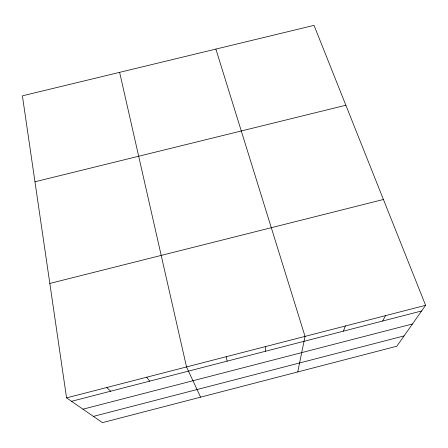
<?xml version="1.0" encoding="UTF-8"?>
<svg xmlns="http://www.w3.org/2000/svg" width="448" height="448" viewBox="0 0 448 448"><rect width="100%" height="100%" fill="white"/><g stroke="black" fill="none" stroke-linecap="round" stroke-linejoin="round"><path stroke-width="0.67" d="M265.664 351.21L265.698 346.534M297.741 371.946L305.032 336.392L215.874 49.084M343.386 331.156L345.391 325.987M382.581 321.042L385.582 315.627M425.6 305.312L396.805 346.231L102.458 422.632L66.556 397.874L22.4 95.833L314.037 25.368L425.6 305.312L66.556 397.874M82.964 409.192L412.462 323.982M93.408 416.394L404.079 335.894M71.534 401.307L421.618 310.968M49.829 283.444L383.426 199.489M34.966 181.782L345.867 105.23M106.719 387.52L110.673 391.205M146.709 377.21L149.654 381.147M200.598 397.158L186.536 366.946L119.622 72.341M226.195 356.72L227.153 361.15"/></g></svg>
